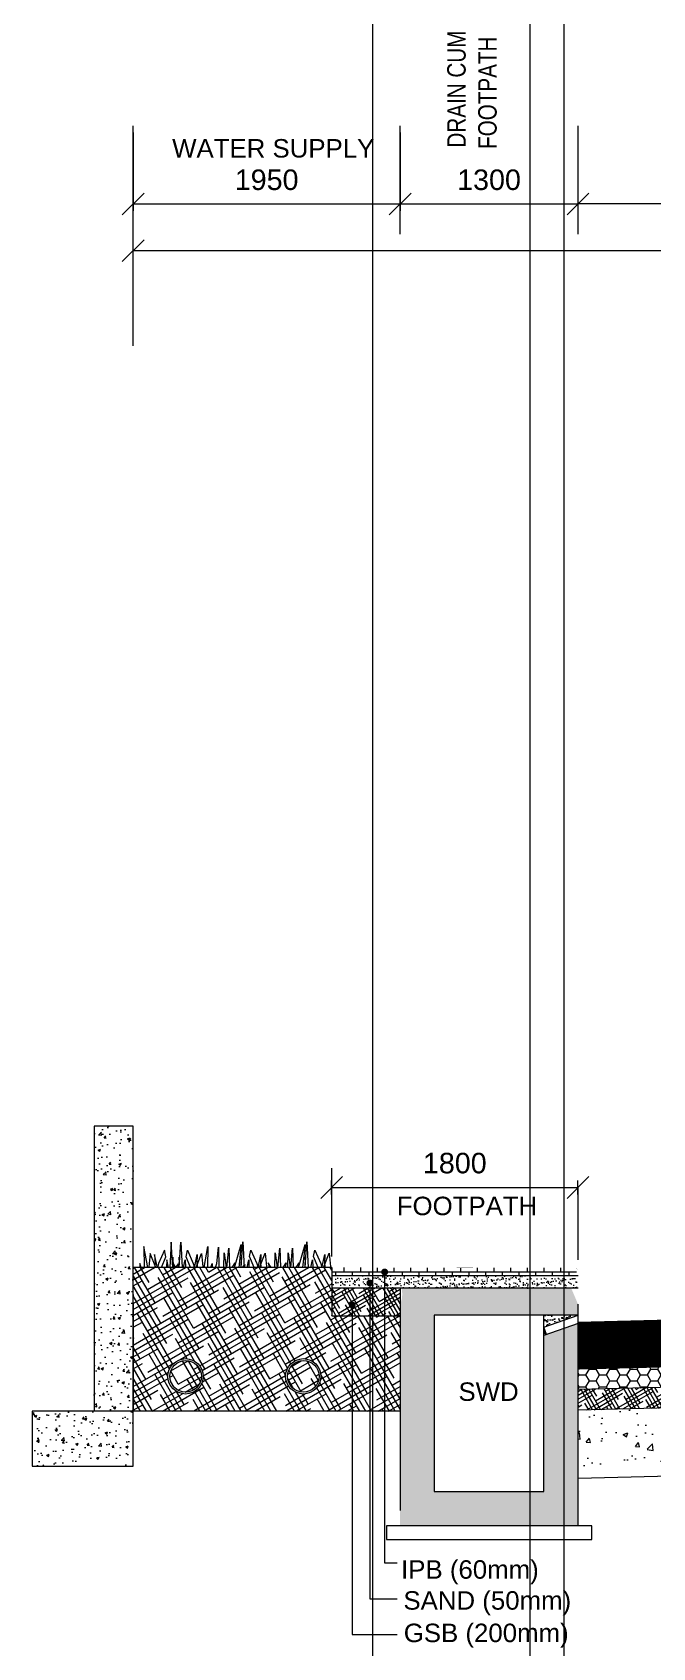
# Model space of a CAD drawing. Header units: inches. Extents: x 1863003 to 1881330, y 133141 to 515800.
# Drawn here: x 1866755 to 1871288, y 251313 to 263121 of the extents above; entities that cross this region are included whole.
import ezdxf

# ---------------------------------------------------------------- set-up
doc = ezdxf.new("R2010")
doc.units = ezdxf.units.IN
doc.header["$MEASUREMENT"] = 0
doc.layers.get('0').update_dxf_attribs({"color": 4, "linetype": 'ELEC_LINE', "lineweight": 13})
doc.layers.get('Defpoints').update_dxf_attribs({"lineweight": 13})
for name, color, linetype, lineweight in [('DIM', 7, 'Continuous', 13), ('DIMEN', 7, 'Continuous', 13), ('HATCH', 252, 'Continuous', 13)]:
    doc.layers.add(name, color=color, linetype=linetype, lineweight=lineweight)
doc.styles.add('ARIAL', font='arial.ttf')
doc.styles.get("Standard").update_dxf_attribs({"font": 'romans.shx'})
doc.linetypes.add('ELEC_LINE', pattern='A,12.7,-5.08,["EL",Standard,S=2.54,R=0,X=-2.54,Y=-1.27],-5.08', length=22.86)
doc.dimstyles.get("Standard").update_dxf_attribs({"dimtxt": 180, "dimasz": 160, "dimexe": 50, "dimexo": 50, "dimgap": 100, "dimtad": 1, "dimdec": 0, "dimzin": 0, "dimdsep": 46, "dimtxsty": 'ARIAL', "dimcen": 0.09, "dimclrd": 256, "dimclre": 256, "dimclrt": 256, "dimadec": 0, "dimazin": 0, "dimtm": 1e-09, "dimtfac": 1, "dimtdec": 0, "dimtofl": 0, "dimtmove": 0, "dimatfit": 3, "dimfxl": 0, "dimtolj": 1, "dimtzin": 0, "dimlwd": 9, "dimlwe": -1, "dimarcsym": 0})

# ---------------------------------------------------------------- blocks, each defined once
blk = doc.blocks.new('_Oblique')
at = {"color": 0, "linetype": 'ByBlock', "lineweight": -2}
blk.add_line((-0.5, -0.5), (0.5, 0.5), dxfattribs=at)
blk = doc.blocks.new('*D179')
at = {"layer": 'Defpoints', "color": 0, "ltscale": 0.02}
for p in [(1870742, 261866), (1870742, 261866), (1875742, 261866)]:
    blk.add_point(p, dxfattribs=at)
at = {"layer": 'DIMEN', "lineweight": 9, "ltscale": 0.02}
blk.add_line((1875742, 261866), (1870742, 261866), dxfattribs=at)
at = {"layer": 'DIMEN', "lineweight": 9, "ltscale": 0.02, "xscale": 160, "yscale": 160, "zscale": 160, "rotation": 180}
blk.add_blockref('_Oblique', (1870742, 261866), dxfattribs=at)
at = {"layer": 'DIMEN', "lineweight": 9, "ltscale": 0.02, "xscale": 160, "yscale": 160, "zscale": 160}
blk.add_blockref('_Oblique', (1875742, 261866), dxfattribs=at)
at = {"layer": 'DIMEN', "ltscale": 0.02, "insert": (1873242, 262042), "char_height": 150, "attachment_point": 5, "style": 'ARIAL'}
blk.add_mtext('\\A1;5000', dxfattribs=at)
blk = doc.blocks.new('*D180')
at = {"layer": 'Defpoints', "color": 0, "ltscale": 0.02}
for p in [(1879492, 261525), (1867492, 261348), (1879492, 261348)]:
    blk.add_point(p, dxfattribs=at)
at = {"layer": 'DIMEN', "ltscale": 0.02}
for p, q in [((1867492, 261398), (1867492, 261575)), ((1879492, 261398), (1879492, 261575))]:
    blk.add_line(p, q, dxfattribs=at)
at = {"layer": 'DIMEN', "lineweight": 9, "ltscale": 0.02}
blk.add_line((1867492, 261525), (1879492, 261525), dxfattribs=at)
at = {"layer": 'DIMEN', "lineweight": 9, "ltscale": 0.02, "xscale": 160, "yscale": 160, "zscale": 160, "rotation": 180}
blk.add_blockref('_Oblique', (1867492, 261525), dxfattribs=at)
at = {"layer": 'DIMEN', "lineweight": 9, "ltscale": 0.02, "xscale": 160, "yscale": 160, "zscale": 160}
blk.add_blockref('_Oblique', (1879492, 261525), dxfattribs=at)
at = {"layer": 'DIMEN', "ltscale": 0.02, "insert": (1873492, 261703), "char_height": 150, "attachment_point": 5, "style": 'ARIAL'}
blk.add_mtext('\\A1;12000 ROW', dxfattribs=at)
blk = doc.blocks.new('*D183')
at = {"layer": 'Defpoints', "color": 0, "ltscale": 0.02}
for p in [(1869442, 261866), (1870742, 261866), (1870742, 261866)]:
    blk.add_point(p, dxfattribs=at)
at = {"layer": 'DIMEN', "lineweight": 9, "ltscale": 0.02}
blk.add_line((1869442, 261866), (1870742, 261866), dxfattribs=at)
at = {"layer": 'DIMEN', "lineweight": 9, "ltscale": 0.02, "xscale": 160, "yscale": 160, "zscale": 160, "rotation": 180}
blk.add_blockref('_Oblique', (1869442, 261866), dxfattribs=at)
at = {"layer": 'DIMEN', "lineweight": 9, "ltscale": 0.02, "xscale": 160, "yscale": 160, "zscale": 160}
blk.add_blockref('_Oblique', (1870742, 261866), dxfattribs=at)
at = {"layer": 'DIMEN', "ltscale": 0.02, "insert": (1870092, 262042), "char_height": 150, "attachment_point": 5, "style": 'ARIAL'}
blk.add_mtext('\\A1;1300', dxfattribs=at)
blk = doc.blocks.new('*D184')
at = {"layer": 'Defpoints', "color": 0, "ltscale": 0.02}
for p in [(1867492, 262438), (1869442, 262438), (1869442, 261866)]:
    blk.add_point(p, dxfattribs=at)
at = {"layer": 'DIMEN', "ltscale": 0.02}
for p, q in [((1867492, 262388), (1867492, 261816)), ((1869442, 262388), (1869442, 261816))]:
    blk.add_line(p, q, dxfattribs=at)
at = {"layer": 'DIMEN', "lineweight": 9, "ltscale": 0.02}
blk.add_line((1867492, 261866), (1869442, 261866), dxfattribs=at)
at = {"layer": 'DIMEN', "lineweight": 9, "ltscale": 0.02, "xscale": 160, "yscale": 160, "zscale": 160, "rotation": 180}
blk.add_blockref('_Oblique', (1867492, 261866), dxfattribs=at)
at = {"layer": 'DIMEN', "lineweight": 9, "ltscale": 0.02, "xscale": 160, "yscale": 160, "zscale": 160}
blk.add_blockref('_Oblique', (1869442, 261866), dxfattribs=at)
at = {"layer": 'DIMEN', "ltscale": 0.02, "insert": (1868467, 262042), "char_height": 150, "attachment_point": 5, "style": 'ARIAL'}
blk.add_mtext('\\A1;1950', dxfattribs=at)
blk = doc.blocks.new('*D345')
at = {"layer": 'Defpoints', "color": 0, "ltscale": 0.02}
for p in [(1870742, 254677), (1868942, 254576), (1870742, 254576)]:
    blk.add_point(p, dxfattribs=at)
at = {"layer": 'DIMEN', "ltscale": 0.02}
for p, q in [((1868942, 254626), (1868942, 254727)), ((1870742, 254626), (1870742, 254727))]:
    blk.add_line(p, q, dxfattribs=at)
at = {"layer": 'DIMEN', "lineweight": 9, "ltscale": 0.02}
blk.add_line((1868942, 254677), (1870742, 254677), dxfattribs=at)
at = {"layer": 'DIMEN', "lineweight": 9, "ltscale": 0.02, "xscale": 160, "yscale": 160, "zscale": 160, "rotation": 180}
blk.add_blockref('_Oblique', (1868942, 254677), dxfattribs=at)
at = {"layer": 'DIMEN', "lineweight": 9, "ltscale": 0.02, "xscale": 160, "yscale": 160, "zscale": 160}
blk.add_blockref('_Oblique', (1870742, 254677), dxfattribs=at)
at = {"layer": 'DIMEN', "ltscale": 0.02, "insert": (1869842, 254854), "char_height": 150, "attachment_point": 5, "style": 'ARIAL'}
blk.add_mtext('\\A1;1800', dxfattribs=at)

msp = doc.modelspace()

# ---------------------------------------------------------------- hatches: boundary and pattern name
at = {"layer": 'DIM', "linetype": 'Continuous'}
h = msp.add_hatch(dxfattribs=at)
h.set_pattern_fill('AR-CONC')
h.set_pattern_definition([(50, (4300, -258488.2), (182.184669, -15.939086), [19.05, -209.55]), (355, (4300, -258488.2), (-35.243421, 191.056845), [15.24, -167.640584]), (100.451445, (4315.18, -258489.53), (146.941247, 175.117752), [16.190009, -178.090245]), (46.1842, (4300, -258437.4), (271.07904, -42.042328), [28.575, -314.325]), (96.635558, (4322.6, -258440.9), (237.404134, 247.426125), [24.285023, -267.13561]), (351.184151, (4300, -258437.4), (237.404134, 247.426125), [22.859967, -251.45973]), (21, (4325.4, -258450.1), (151.614391, -102.265198), [19.05, -209.55]), (326, (4325.4, -258450.1), (61.802028, 184.187966), [15.24, -167.64]), (71.451445, (4338.03, -258458.63), (213.41642, 81.922769), [16.190009, -178.089938]), (37.5, (4300, -258488.205), (3.0886033, 84.5550389), [0, -165.608, 0, -170.18, 0, -168.275]), (7.5, (4300, -258488.205), (66.8196625, 100.180575), [0, -97.028, 0, -161.798, 0, -64.135]), (327.5, (4243.36, -258488.205), (135.5905952, -5.728744), [0, -63.5, 0, -198.12, 0, -262.89]), (317.5, (4217.96, -258488.2), (148.1291814, 25.426491), [0, -82.55, 0, -131.572, 0, -186.69])])
h.paths.add_polyline_path([(1867492.3, 253042), (1866754.8, 253042), (1866754.8, 252639.5), (1867492.3, 252639.5)])
h.paths.add_polyline_path([(1867492.3, 255125.9), (1867207.8, 255125.9), (1867207.8, 253042), (1867492.3, 253042)])
at = {"layer": 'DIM', "linetype": 'Continuous', "ltscale": 0.02}
h = msp.add_hatch(dxfattribs=at)
h.set_pattern_fill('HOUND', color=31, scale=600, angle=30, style=0)
h.paths.add_polyline_path([(1869442.3, 253739.6), (1868942.3, 253739.6), (1868942.3, 254091), (1867492.3, 254091), (1867492.3, 253042), (1869442.3, 253042)])
h.paths.add_polyline_path([(1868864.2, 253296.3, -1), (1868605.7, 253296.3, -1)], flags=16)
h.paths.add_polyline_path([(1868850.2, 253296.3, -1), (1868619.7, 253296.3, -1)], flags=0)
h.paths.add_polyline_path([(1868003.9, 253296.3, -1), (1867745.5, 253296.3, -1)], flags=16)
h.paths.add_polyline_path([(1867989.9, 253296.3, -1), (1867759.5, 253296.3, -1)], flags=0)
at = {"layer": 'DIM', "linetype": 'Continuous'}
h = msp.add_hatch(dxfattribs=at)
h.set_pattern_fill('AR-BRSTD', scale=0.6)
h.set_pattern_definition([(0, (1950, -258230.595), (0, 40.64508), []), (90, (1950, -258230.595), (-60.96, 40.64508), [40.64508, -40.64508])])
h.paths.add_polyline_path([(1868942.3, 254091), (1868942.3, 254031), (1870742.3, 254031), (1870722.3, 254088)])
h = msp.add_hatch(dxfattribs=at)
h.set_pattern_fill('AR-SAND')
h.set_pattern_definition([(37.5, (1950, -258230.595), (-1.6000313, 48.9413237), [0, -38.608, 0, -43.18, 0, -41.275]), (7.5, (1950, -258230.595), (44.9523283, 71.68251), [0, -20.828, 0, -34.798, 0, -13.335]), (327.5, (1918.76, -258230.595), (79.099237, 0.1437185), [0, -12.7, 0, -45.72, 0, -59.69]), (317.5, (1918.76, -258230.595), (76.3556452, 22.2929323), [0, -6.35, 0, -29.972, 0, -34.29])])
h.paths.add_polyline_path([(1868942.3, 254031), (1868942.3, 253941), (1870742.3, 253941), (1870742.3, 254031)])
at = {"layer": 'DIM', "linetype": 'Continuous', "ltscale": 0.02}
h = msp.add_hatch(dxfattribs=at)
h.set_pattern_fill('HOUND', color=130, scale=400, angle=30, style=0)
h.set_pattern_definition([(30, (1950, -258230.595), (74.10254038, 71.6506351), [400, -200]), (120, (1950, -258230.595), (28.3493649, -99.10254038), [400, -200])])
h.paths.add_polyline_path([(1868942.3, 253941), (1868942.3, 253741), (1869442.3, 253741), (1869442.3, 253941)])
at = {"layer": 'DIM', "linetype": 'Continuous'}
h = msp.add_hatch(dxfattribs=at)
h.set_pattern_fill('AR-CONC', scale=10)
h.set_pattern_definition([(50, (0, -182322.47), (71.7260183, -6.2752135), [7.5, -82.5]), (355, (0, -182322.47), (-13.8751334, 75.2192134), [6, -66]), (100.4514445, (5.98, -182322.994), (57.8508847, 68.943999), [6.3740192, -70.1142112]), (46.1842, (0, -182302.47), (106.724133, -16.551928), [11.25, -123.75]), (96.6356355, (8.89, -182303.85), (93.4661946, 97.41186), [9.561034, -105.171376]), (351.184164, (0, -182302.47), (93.4661945, 97.41186), [9, -99]), (21, (10, -182307.47), (59.6907052, -40.261889), [7.5, -82.5]), (326, (10, -182307.47), (24.3315332, 72.5150045), [6, -66]), (71.4514447, (14.974, -182310.826), (84.0222377, 32.2531153), [6.374019, -70.1142112]), (37.5, (0, -182322.471), (1.21598553, 33.2893854), [0, -65.2, 0, -67, 0, -66.25]), (7.5, (0, -182322.47), (26.30695374, 39.4411712), [0, -38.2, 0, -63.7, 0, -25.25]), (327.5, (-22.3, -182322.47), (53.3822436, -2.25548717), [0, -25, 0, -78, 0, -103.5]), (317.5, (-32.3, -182322.47), (58.3186169, 10.0104982), [0, -32.5, 0, -51.8, 0, -73.5])])
edge = h.paths.add_edge_path()
edge.add_arc((1869275, 253896.9), 182.8, 336.30019, 373.97988)
edge.add_line((1869452.3, 253941), (1870692.3, 253941))
edge.add_arc((1864762.5, 251350.6), 6470.9, 22.46612, 23.5977, ccw=False)
edge.add_line((1870742.3, 253823.4), (1870742.3, 253743.5))
edge.add_line((1870742.3, 253743.5), (1869692.3, 253743.5))
edge.add_line((1869692.3, 253743.5), (1869692.3, 252453.9))
edge.add_line((1869692.3, 252453.9), (1870492.3, 252453.9))
edge.add_line((1870492.3, 252453.9), (1870492.3, 253595.2))
edge.add_line((1870492.3, 253595.2), (1870742.3, 253683.4))
edge.add_line((1870742.3, 253683.4), (1870742.3, 252203.9))
edge.add_line((1870742.3, 252203.9), (1869442.3, 252203.9))
edge.add_line((1869442.3, 252203.9), (1869442.3, 253823.4))
h = msp.add_hatch(dxfattribs=at)
h.set_pattern_fill('AR-CONC', scale=10)
h.set_pattern_definition([(50, (-150, -244992.2), (71.7260183, -6.2752135), [7.5, -82.5]), (355, (-150, -244992.2), (-13.8751334, 75.2192134), [6, -66]), (100.4514445, (-144.02, -244992.72), (57.8508847, 68.943999), [6.3740192, -70.1142112]), (46.1842, (-150, -244972.2), (106.724133, -16.551928), [11.25, -123.75]), (96.6356355, (-141.11, -244973.58), (93.4661946, 97.41186), [9.561034, -105.171376]), (351.184164, (-150, -244972.2), (93.4661945, 97.41186), [9, -99]), (21, (-140, -244977.2), (59.6907052, -40.261889), [7.5, -82.5]), (326, (-140, -244977.2), (24.3315332, 72.5150045), [6, -66]), (71.4514447, (-135.026, -244980.55), (84.0222377, 32.2531153), [6.374019, -70.1142112]), (37.5, (-150, -244992.198), (1.21598553, 33.2893854), [0, -65.2, 0, -67, 0, -66.25]), (7.5, (-150, -244992.198), (26.30695374, 39.4411712), [0, -38.2, 0, -63.7, 0, -25.25]), (327.5, (-172.3, -244992.198), (53.3822436, -2.25548717), [0, -25, 0, -78, 0, -103.5]), (317.5, (-182.3, -244992.2), (58.3186169, 10.0104982), [0, -32.5, 0, -51.8, 0, -73.5])])
h.paths.add_polyline_path([(1870742.3, 253743.5), (1870492.3, 253655.3), (1870492.3, 253743.5)])
at = {"layer": 'DIM', "linetype": 'Continuous', "ltscale": 0.02}
h = msp.add_hatch(dxfattribs=at)
h.set_pattern_fill('HONEY', color=31, scale=400, style=0)
h.set_pattern_definition([(0, (850, -258514.573), (75, 43.3012702), [50, -100]), (120, (850, -258514.573), (-75, 43.3012702), [50, -100]), (60, (850, -258514.573), (2e-14, 86.6025404), [-100, 50])])
h.paths.add_polyline_path([(1870742.3, 253349.6), (1870742.3, 253199.5), (1873242.3, 253262.1), (1873242.3, 253412.1)])
h = msp.add_hatch(dxfattribs=at)
h.set_pattern_fill('HOUND', color=130, scale=400, angle=30, style=0)
h.set_pattern_definition([(30, (850, -258514.573), (74.10254038, 71.6506351), [400, -200]), (120, (850, -258514.573), (28.3493649, -99.10254038), [400, -200])])
h.paths.add_polyline_path([(1870742.3, 253199.5), (1870742.3, 253049.5), (1873242.3, 253112), (1873242.3, 253262.1)])
h = msp.add_hatch(dxfattribs=at)
h.set_pattern_fill('AR-CONC', scale=50, style=0)
h.set_pattern_definition([(50, (850, -258514.57), (358.63009, -31.376067), [37.5, -412.5]), (355, (850, -258514.57), (-69.37567, 376.09607), [30, -330]), (100.451444, (879.9, -258517.2), (289.254423, 344.719995), [31.870096, -350.571056]), (46.1842, (850, -258414.57), (533.62067, -82.75964), [56.25, -618.75]), (96.635635, (894.47, -258421.47), (467.33097, 487.0593), [47.80517, -525.85688]), (351.184164, (850, -258414.6), (467.33097, 487.0593), [45, -495]), (21, (900, -258439.57), (298.453526, -201.309445), [37.5, -412.5]), (326, (900, -258439.57), (121.657666, 362.57502), [30, -330]), (71.451445, (924.87, -258456.35), (420.11119, 161.265576), [31.870095, -350.571056]), (37.5, (850, -258514.57), (6.079928, 166.446927), [0, -326, 0, -335, 0, -331.25]), (7.5, (850, -258514.57), (131.534769, 197.205856), [0, -191, 0, -318.5, 0, -126.25]), (327.5, (738.5, -258514.57), (266.911218, -11.277436), [0, -125, 0, -390, 0, -517.5]), (317.5, (688.5, -258514.57), (291.593085, 50.05249), [0, -162.5, 0, -259, 0, -367.5])])
h.paths.add_polyline_path([(1870742.3, 253049.5), (1870742.3, 252549.3), (1873242.3, 252611.9), (1873242.3, 253112)])
at = {"layer": 'HATCH', "linetype": 'Continuous', "ltscale": 0.02}
h = msp.add_hatch(dxfattribs=at)
h.set_pattern_fill('ANSI31', color=141, scale=10)
h.set_pattern_definition([(45, (850, -258514.5726), (-0.8838834765, 0.8838834765), [])])
h.paths.add_polyline_path([(1870742.3, 253689.7), (1870742.3, 253349.6), (1873242.3, 253412.1), (1873242.3, 253752.2)])

# ---------------------------------------------------------------- linework, layer by layer
at = {"color": 7, "linetype": 'Continuous', "ltscale": 0.02}
for p, q in [((1870742.3, 253941), (1869442.3, 253941)), ((1870742.3, 252203.9), (1870742.3, 253823.4))]:
    msp.add_line(p, q, dxfattribs=at)
at = {"color": 8, "linetype": 'Continuous', "ltscale": 0.02}
for p in [(1869242.3, 502880.9), (1870392.3, 502880.9), (1870642.3, 502880.9)]:
    msp.add_xline(p, (0, 1), dxfattribs=at)
for points in [[(1867492.3, 260828.2), (1867492.3, 262437.8)], [(1869442.3, 261645.4), (1869442.3, 262437.8)], [(1870742.3, 261645.4), (1870742.3, 262437.8)], [(1870742.3, 261645.4), (1870742.3, 262437.8)]]:
    msp.add_lwpolyline(points, dxfattribs=at)
at = {"color": 66, "linetype": 'Continuous', "lineweight": 9, "ltscale": 0.25, "flags": 128}
for points in [[(1867599.2, 254091.7), (1867570.2, 254246.5), (1867573.2, 254091.7)], [(1867781.5, 254091.7), (1867769.1, 254278.1), (1867759.5, 254091.7)], [(1867827.2, 254091.7), (1867839.6, 254278.1), (1867849.2, 254091.7)], [(1868009.5, 254091.7), (1868038.5, 254246.5), (1868035.4, 254091.7)], [(1868092.3, 254091.7), (1868104.1, 254121), (1868115.8, 254240.6), (1868118.8, 254091.7)], [(1868176.8, 254091.7), (1868190, 254233.4), (1868194.8, 254091.7)], [(1868232.7, 254091.7), (1868280.4, 254259.5), (1868263.1, 254091.7)], [(1868280.4, 254091.7), (1868292.9, 254279.4), (1868302.6, 254091.7)], [(1868549.1, 254091.7), (1868562.3, 254233.4), (1868567.2, 254091.7)], [(1868644, 254091.7), (1868657.1, 254233.4), (1868662, 254091.7)], [(1868699.9, 254091.7), (1868747.6, 254259.5), (1868730.2, 254091.7)], [(1868747.6, 254091.7), (1868760.1, 254279.4), (1868769.7, 254091.7)], [(1867549.6, 254091.7), (1867539.4, 254121.8), (1867539.6, 254091.7)], [(1867657.3, 254091.7), (1867616.8, 254195.1), (1867607.2, 254097.7), (1867606.9, 254091.7)], [(1867698, 254091.7), (1867730.4, 254170.8), (1867720.5, 254217.7), (1867677.6, 254121.1), (1867668.9, 254089.7), (1867648.2, 254186.5), (1867651.3, 254119.1), (1867646.8, 254091.7)], [(1867749.3, 254091.7), (1867737, 254147.1), (1867735.4, 254091.7)], [(1867779.3, 254125.2), (1867780.8, 254168), (1867782.9, 254091.7)], [(1867804.3, 254091.7), (1867785.4, 254118.5), (1867789.4, 254091.7)], [(1867804.3, 254091.7), (1867823.3, 254118.5), (1867819.3, 254091.7)], [(1867829.4, 254125.2), (1867827.9, 254168), (1867825.8, 254091.7)], [(1867859.4, 254091.7), (1867871.7, 254147.1), (1867873.2, 254091.7)], [(1867910.7, 254091.7), (1867878.3, 254170.8), (1867888.2, 254217.7), (1867931.1, 254121.1), (1867939.8, 254089.7), (1867960.5, 254186.5), (1867957.4, 254119.1), (1867961.9, 254091.7)], [(1867951.3, 254091.7), (1867991.9, 254195.1), (1868001.4, 254097.7), (1868001.8, 254091.7)], [(1868059, 254091.7), (1868069.3, 254121.8), (1868069.1, 254091.7)], [(1868154.4, 254091.7), (1868157.4, 254200), (1868171.7, 254091.7)], [(1868216, 254091.7), (1868237.1, 254126.5), (1868229.8, 254091.7)], [(1868282.7, 254126.5), (1868281.2, 254169.3), (1868279.1, 254091.7)], [(1868291.8, 254091.7), (1868307.1, 254113.3), (1868303.9, 254091.7)], [(1868323.6, 254091), (1868336.1, 254147.7), (1868337.8, 254091)], [(1868375.7, 254091), (1868342.8, 254171.4), (1868352.7, 254218.2), (1868395.6, 254121.7), (1868404.2, 254090.3), (1868425, 254187), (1868421.9, 254119.7), (1868426.6, 254091)], [(1868415.3, 254091), (1868456.4, 254195.7), (1868465.9, 254098.3), (1868466.3, 254091)], [(1868499.7, 254091.7), (1868478.6, 254126.5), (1868485.9, 254091.7)], [(1868526.7, 254091.7), (1868529.7, 254200), (1868544, 254091.7)], [(1868588.3, 254091.7), (1868609.4, 254126.5), (1868602.1, 254091.7)], [(1868621.5, 254091.7), (1868624.6, 254200), (1868638.9, 254091.7)], [(1868683.2, 254091.7), (1868704.3, 254126.5), (1868696.9, 254091.7)], [(1868749.9, 254126.5), (1868748.4, 254169.3), (1868746.3, 254091.7)], [(1868790.8, 254091), (1868803.3, 254147.7), (1868804.9, 254091)], [(1868842.8, 254091), (1868809.9, 254171.4), (1868819.8, 254218.2), (1868862.8, 254121.7), (1868871.4, 254090.3), (1868892.1, 254187), (1868889.1, 254119.7), (1868893.8, 254091)], [(1868882.5, 254091), (1868923.6, 254195.7), (1868933.1, 254098.3), (1868933.5, 254091)]]:
    msp.add_lwpolyline(points, dxfattribs=at)
at = {"color": 83, "linetype": 'Continuous', "ltscale": 0.02}
msp.add_lwpolyline([(1868942.3, 254091), (1867492.3, 254091)], dxfattribs=at)
at = {"color": 7, "linetype": 'Continuous', "ltscale": 0.02}
msp.add_lwpolyline([(1868942.3, 253739.6), (1869442.3, 253739.6)], dxfattribs=at)
msp.add_lwpolyline([(1870492.3, 253655.3, 0.3078641), (1870511.2, 253601.9), (1870492.3, 253655.3), (1870742.3, 253743.5), (1869692.3, 253743.5), (1869692.3, 252453.9), (1870492.3, 252453.9), (1870492.3, 253743.5)], format="xyb", dxfattribs=at)
at = {"color": 6, "linetype": 'Continuous', "ltscale": 0.02}
for points in [[(1873242.3, 253752.2), (1870742.3, 253689.7)], [(1873242.3, 253412.1), (1870742.3, 253349.6)], [(1873242.3, 253262.1), (1870742.3, 253199.5)], [(1873242.3, 253112), (1870742.3, 253049.5)], [(1873254.8, 252612.2), (1870742.3, 252549.3)]]:
    msp.add_lwpolyline(points, dxfattribs=at)
at = {"color": 7, "linetype": 'Continuous', "ltscale": 0.02}
msp.add_lwpolyline([(1869342.3, 252203.9), (1869342.3, 252103.9), (1870842.3, 252103.9), (1870842.3, 252203.9)], close=True, dxfattribs=at)
at = {"layer": 'DIM', "color": 7, "linetype": 'Continuous'}
msp.add_line((1869442.3, 253941), (1869442.3, 252316), dxfattribs=at)
for points in [[(1867492.3, 253042), (1867492.3, 255125.9), (1867207.8, 255125.9), (1867207.8, 253042)], [(1868942.3, 254091), (1868942.3, 253739.6)], [(1870742.3, 254031), (1868942.3, 254031)], [(1869442.3, 253941), (1868942.3, 253941)], [(1867492.3, 253833.4), (1867492.3, 253042)], [(1870742.3, 253683.4), (1870492.3, 253595.2)], [(1867492.3, 253042), (1866754.8, 253042), (1866754.8, 252639.5), (1867492.3, 252639.5), (1867492.3, 253042)], [(1869442.3, 253042), (1867492.3, 253042)]]:
    msp.add_lwpolyline(points, dxfattribs=at)
at = {"layer": 'DIM', "color": 8, "linetype": 'Continuous'}
for points in [[(1868942.3, 254173), (1868942.3, 254819.1)], [(1870742.3, 254146.9), (1870742.3, 254677.4)]]:
    msp.add_lwpolyline(points, dxfattribs=at)
at = {"layer": 'DIM', "color": 7, "linetype": 'Continuous', "const_width": 0.2}
msp.add_lwpolyline([(1868942.3, 254091), (1870722.3, 254088, -0.4142136), (1870742.3, 254068), (1870742.3, 253823.4)], format="xyb", dxfattribs=at)
at = {"layer": 'DIM', "color": 7, "linetype": 'Continuous'}
for centre, radius in [((1867874.7, 253296.3), 129.2), ((1867874.7, 253296.3), 115.2), ((1868734.9, 253296.3), 129.2), ((1868734.9, 253296.3), 115.2)]:
    msp.add_circle(centre, radius, dxfattribs=at)

# ---------------------------------------------------------------- texts
at = {"layer": 'DIMEN', "linetype": 'Continuous', "style": 'ARIAL', "width": 0.8}
for s, p in [('DRAIN CUM', (1869921.4, 262278.4)), ('FOOTPATH', (1870147.9, 262268.3))]:
    msp.add_text(s, height=135, rotation=90, dxfattribs=at).set_placement(p)
at = {"layer": 'DIMEN', "linetype": 'Continuous', "style": 'ARIAL'}
for s, p in [('WATER SUPPLY', (1867776.6, 262205.3)), ('FOOTPATH', (1869417.8, 254474.3)), ('SWD', (1869868.8, 253116.8)), ('IPB (60mm)', (1869449.5, 251816.8)), ('SAND (50mm)', (1869466.5, 251590.6)), ('GSB (200mm)', (1869469, 251353.3))]:
    msp.add_text(s, height=135, dxfattribs=at).set_placement(p)

# ---------------------------------------------------------------- dimensions: what is measured, and where the dimension line sits
at = {"layer": 'DIMEN', "ltscale": 0.02}
for p1, p2, distance, picture, middle in [((1867492.3, 262437.8), (1869442.3, 262437.8), -572.2, '*D184', (1868467.3, 262042.2)), ((1869442.3, 261865.6), (1870742.3, 261865.6), 0, '*D183', (1870092.3, 262042.2)), ((1868942.3, 254576.4), (1870742.3, 254576.4), 100.6, '*D345', (1869842.3, 254853.6))]:
    dim = msp.add_aligned_dim(p1=p1, p2=p2, distance=distance, dimstyle='Standard', override={"dimtxt": 150, "dimblk1": 'Oblique', "dimblk2": 'Oblique', "dimsah": 1}, dxfattribs=at)
    dim.commit()
    dim.dimension.update_dxf_attribs({"geometry": picture, "text_midpoint": middle})
dim = msp.add_aligned_dim(p1=(1875742.3, 261865.6), p2=(1870742.3, 261865.6), distance=0, text='5000', dimstyle='Standard', override={"dimtxt": 150, "dimblk1": 'Oblique', "dimblk2": 'Oblique', "dimsah": 1}, dxfattribs=at)
dim.commit()
dim.dimension.update_dxf_attribs({"geometry": '*D179', "text_midpoint": (1873242.3, 262042.2)})
dim = msp.add_linear_dim(base=(1879492.3, 261525.3), p1=(1867492.3, 261347.7), p2=(1879492.3, 261347.7), angle=0, text='12000 ROW', dimstyle='Standard', override={"dimtxt": 150, "dimblk1": 'Oblique', "dimblk2": 'Oblique', "dimsah": 1}, dxfattribs=at)
dim.commit()
dim.dimension.update_dxf_attribs({"geometry": '*D180', "text_midpoint": (1873492.3, 261525.3), "dimtype": 161})

# ---------------------------------------------------------------- leaders
at = {"layer": 'DIMEN', "lineweight": 9, "ltscale": 0.02}
for points in [[(1869221.6, 253978.9), (1869221.6, 251670.4), (1869421.6, 251670.4)], [(1869329.3, 254058.9), (1869329.3, 251932.9), (1869421.6, 251932.9)], [(1869092.3, 253818.5), (1869092.3, 251407.9), (1869421.6, 251407.9)]]:
    msp.add_leader(points, dimstyle='Standard', override={"dimasz": 50, "dimldrblk": 'Dot'}, dxfattribs=at)

doc.saveas('drawing.dxf')
